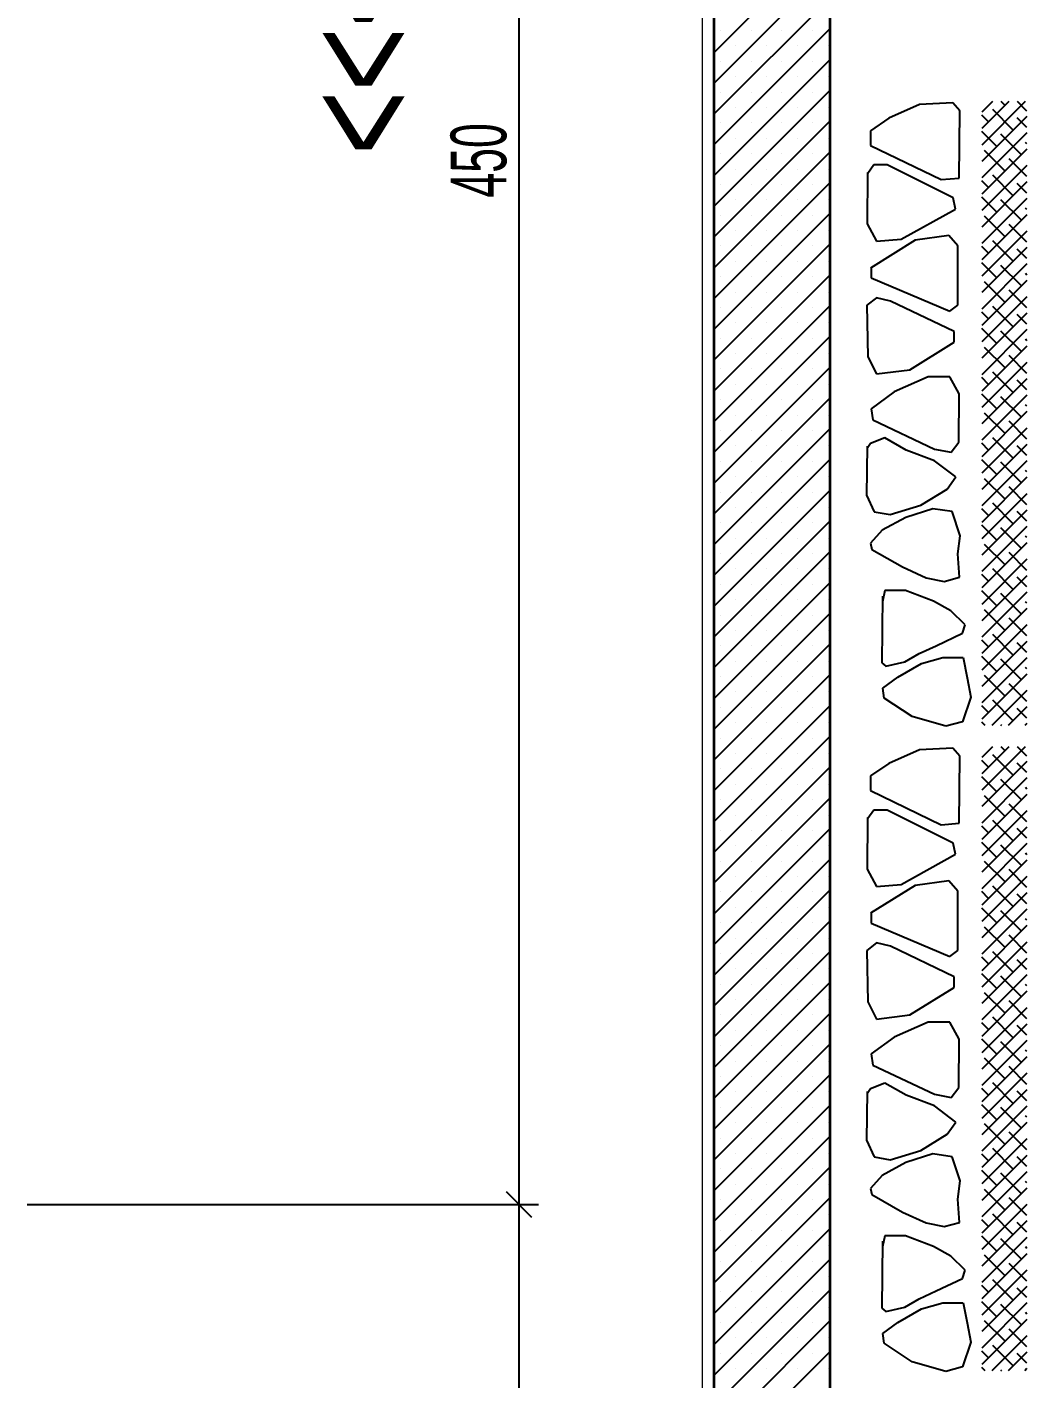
# Model space of a CAD drawing. Header units: inches. Extents: x -7543 to -822, y 102837 to 190349.
# Drawn here: x -828.1271 to -828.084, y 102836.7004 to 102836.7586 of the extents above; entities that cross this region are included whole.
import ezdxf

# ---------------------------------------------------------------- set-up
doc = ezdxf.new("R2010")
doc.units = ezdxf.units.IN
doc.header["$MEASUREMENT"] = 0
doc.layers.get('0').update_dxf_attribs({"lineweight": 25})
doc.layers.add('DUVAR', color=7, linetype='Continuous', lineweight=35, true_color=0xfc4642)
for name, color, linetype, lineweight in [('ICOL', 55, 'Continuous', 25), ('SIVA', 150, 'Continuous', 15), ('TARAMA', 8, 'Continuous', 25), ('YAZI', 7, 'Continuous', 25)]:
    doc.layers.add(name, color=color, linetype=linetype, lineweight=lineweight)
doc.styles.add('arıal', font='arial.ttf', dxfattribs={"width": 0.7})
doc.styles.add('OLCU', font='tromand.shx', dxfattribs={"width": 0.6, "height": 12})

# ---------------------------------------------------------------- blocks, each defined once
blk = doc.blocks.new('_Oblique')
at = {"color": 0, "linetype": 'ByBlock', "lineweight": -2}
blk.add_line((-0.5, -0.5), (0.5, 0.5), dxfattribs=at)

msp = doc.modelspace()

# ---------------------------------------------------------------- linework, layer by layer
at = {"layer": 'DUVAR'}
for p, q in [((-828.097518, 102836.797885), (-828.097518, 102836.677885)), ((-828.092518, 102836.797885), (-828.092518, 102836.671485))]:
    msp.add_line(p, q, dxfattribs=at)
at = {"layer": 'ICOL'}
for p, q in [((-828.105915, 102836.797885), (-828.105915, 102836.707885)), ((-828.105915, 102836.707885), (-828.105915, 102836.677885))]:
    msp.add_line(p, q, dxfattribs=at)
at = {"layer": 'ICOL', "color": 53}
msp.add_line((-828.127118, 102836.707885), (-828.105075, 102836.707885), dxfattribs=at)
msp.add_line((-828.127118, 102836.707885), (-828.105075, 102836.707885), dxfattribs=at)
at = {"layer": 'SIVA'}
msp.add_line((-828.098018, 102836.798385), (-828.098018, 102836.678485), dxfattribs=at)
at = {"layer": 'TARAMA'}
for p, q in [((-828.097518, 102836.757527), (-828.092518, 102836.762527)), ((-828.097518, 102836.756201), (-828.092518, 102836.761201)), ((-828.097518, 102836.754875), (-828.092518, 102836.759875)), ((-828.097518, 102836.753549), (-828.092518, 102836.758549)), ((-828.097229, 102836.758479), (-828.097229, 102836.758479)), ((-828.095903, 102836.758479), (-828.095903, 102836.758479)), ((-828.094577, 102836.758479), (-828.094577, 102836.758479)), ((-828.093251, 102836.758479), (-828.093251, 102836.758479)), ((-828.096566, 102836.757816), (-828.096566, 102836.757816)), ((-828.09524, 102836.757816), (-828.09524, 102836.757816)), ((-828.093914, 102836.757816), (-828.093914, 102836.757816)), ((-828.092588, 102836.757816), (-828.092588, 102836.757816)), ((-828.097518, 102836.752224), (-828.092518, 102836.757224)), ((-828.097229, 102836.757153), (-828.097229, 102836.757153)), ((-828.095903, 102836.757153), (-828.095903, 102836.757153)), ((-828.094577, 102836.757153), (-828.094577, 102836.757153)), ((-828.093251, 102836.757153), (-828.093251, 102836.757153)), ((-828.096566, 102836.75649), (-828.096566, 102836.75649)), ((-828.09524, 102836.75649), (-828.09524, 102836.75649)), ((-828.093914, 102836.75649), (-828.093914, 102836.75649)), ((-828.092588, 102836.75649), (-828.092588, 102836.75649)), ((-828.097518, 102836.750898), (-828.092518, 102836.755898)), ((-828.097229, 102836.755827), (-828.097229, 102836.755827)), ((-828.095903, 102836.755827), (-828.095903, 102836.755827)), ((-828.094577, 102836.755827), (-828.094577, 102836.755827)), ((-828.093251, 102836.755827), (-828.093251, 102836.755827)), ((-828.085503, 102836.755421), (-828.085961, 102836.754963)), ((-828.084796, 102836.755421), (-828.085961, 102836.754256)), ((-828.084089, 102836.755421), (-828.085961, 102836.753548)), ((-828.084964, 102836.755253), (-828.085132, 102836.755421)), ((-828.084019, 102836.755014), (-828.084425, 102836.755421)), ((-828.096566, 102836.755164), (-828.096566, 102836.755164)), ((-828.09524, 102836.755164), (-828.09524, 102836.755164)), ((-828.093914, 102836.755164), (-828.093914, 102836.755164)), ((-828.092588, 102836.755164), (-828.092588, 102836.755164)), ((-828.088652, 102836.755294), (-828.089974, 102836.754702)), ((-828.08722, 102836.755363), (-828.088652, 102836.755294)), ((-828.086918, 102836.755019), (-828.08722, 102836.755363)), ((-828.086945, 102836.752126), (-828.086918, 102836.755019)), ((-828.085671, 102836.754545), (-828.085961, 102836.754835)), ((-828.084611, 102836.754192), (-828.085494, 102836.755076)), ((-828.097518, 102836.749572), (-828.092518, 102836.754572)), ((-828.097229, 102836.754501), (-828.097229, 102836.754501)), ((-828.095903, 102836.754501), (-828.095903, 102836.754501)), ((-828.094577, 102836.754501), (-828.094577, 102836.754501)), ((-828.093251, 102836.754501), (-828.093251, 102836.754501)), ((-828.089974, 102836.754702), (-828.090759, 102836.754165)), ((-828.084019, 102836.754784), (-828.085961, 102836.752841)), ((-828.084019, 102836.754307), (-828.084434, 102836.754722)), ((-828.096566, 102836.753838), (-828.096566, 102836.753838)), ((-828.09524, 102836.753838), (-828.09524, 102836.753838)), ((-828.093914, 102836.753838), (-828.093914, 102836.753838)), ((-828.092588, 102836.753838), (-828.092588, 102836.753838)), ((-828.090759, 102836.754165), (-828.090759, 102836.753531)), ((-828.085318, 102836.753485), (-828.085961, 102836.754128)), ((-828.084019, 102836.754077), (-828.085961, 102836.752134)), ((-828.084257, 102836.753131), (-828.085141, 102836.754015)), ((-828.084019, 102836.7536), (-828.08408, 102836.753662)), ((-828.097518, 102836.748246), (-828.092518, 102836.753246)), ((-828.097229, 102836.753176), (-828.097229, 102836.753176)), ((-828.095903, 102836.753176), (-828.095903, 102836.753176)), ((-828.094577, 102836.753176), (-828.094577, 102836.753176)), ((-828.093251, 102836.753176), (-828.093251, 102836.753176)), ((-828.090759, 102836.753531), (-828.087716, 102836.752057)), ((-828.084019, 102836.75337), (-828.085961, 102836.751427)), ((-828.084964, 102836.752424), (-828.085848, 102836.753308)), ((-828.096566, 102836.752513), (-828.096566, 102836.752513)), ((-828.09524, 102836.752513), (-828.09524, 102836.752513)), ((-828.093914, 102836.752513), (-828.093914, 102836.752513)), ((-828.092588, 102836.752513), (-828.092588, 102836.752513)), ((-828.09062, 102836.752687), (-828.09088, 102836.752327)), ((-828.09004, 102836.752687), (-828.09062, 102836.752687)), ((-828.087201, 102836.751267), (-828.09004, 102836.752687)), ((-828.084019, 102836.752663), (-828.085961, 102836.75072)), ((-828.084019, 102836.752186), (-828.084787, 102836.752954)), ((-828.097518, 102836.74692), (-828.092518, 102836.75192)), ((-828.09089, 102836.752367), (-828.0909, 102836.750146)), ((-828.087716, 102836.752057), (-828.086945, 102836.752126)), ((-828.085671, 102836.751717), (-828.085961, 102836.752007)), ((-828.084019, 102836.751955), (-828.085961, 102836.750013)), ((-828.084611, 102836.751363), (-828.085494, 102836.752247)), ((-828.084019, 102836.751478), (-828.084434, 102836.751894)), ((-828.097229, 102836.75185), (-828.097229, 102836.75185)), ((-828.095903, 102836.75185), (-828.095903, 102836.75185)), ((-828.094577, 102836.75185), (-828.094577, 102836.75185)), ((-828.093251, 102836.75185), (-828.093251, 102836.75185)), ((-828.085318, 102836.750656), (-828.085961, 102836.7513)), ((-828.096566, 102836.751187), (-828.096566, 102836.751187)), ((-828.09524, 102836.751187), (-828.09524, 102836.751187)), ((-828.093914, 102836.751187), (-828.093914, 102836.751187)), ((-828.092588, 102836.751187), (-828.092588, 102836.751187)), ((-828.08944, 102836.749486), (-828.087101, 102836.750787)), ((-828.087101, 102836.750787), (-828.087201, 102836.751267)), ((-828.084019, 102836.751248), (-828.085961, 102836.749306)), ((-828.084257, 102836.750303), (-828.085141, 102836.751187)), ((-828.084019, 102836.750771), (-828.08408, 102836.750833)), ((-828.097518, 102836.745595), (-828.092518, 102836.750595)), ((-828.097229, 102836.750524), (-828.097229, 102836.750524)), ((-828.095903, 102836.750524), (-828.095903, 102836.750524)), ((-828.094577, 102836.750524), (-828.094577, 102836.750524)), ((-828.093251, 102836.750524), (-828.093251, 102836.750524)), ((-828.0909, 102836.750146), (-828.0905, 102836.749406)), ((-828.084019, 102836.750541), (-828.085961, 102836.748599)), ((-828.084964, 102836.749596), (-828.085848, 102836.75048)), ((-828.084019, 102836.749357), (-828.084787, 102836.750126)), ((-828.096566, 102836.749861), (-828.096566, 102836.749861)), ((-828.09524, 102836.749861), (-828.09524, 102836.749861)), ((-828.093914, 102836.749861), (-828.093914, 102836.749861)), ((-828.092588, 102836.749861), (-828.092588, 102836.749861)), ((-828.087381, 102836.749646), (-828.08884, 102836.749446)), ((-828.087001, 102836.749206), (-828.087381, 102836.749646)), ((-828.084019, 102836.749834), (-828.085961, 102836.747892)), ((-828.097518, 102836.744269), (-828.092518, 102836.749269)), ((-828.097229, 102836.749198), (-828.097229, 102836.749198)), ((-828.095903, 102836.749198), (-828.095903, 102836.749198)), ((-828.094577, 102836.749198), (-828.094577, 102836.749198)), ((-828.093251, 102836.749198), (-828.093251, 102836.749198)), ((-828.08884, 102836.749446), (-828.09076, 102836.748246)), ((-828.0905, 102836.749406), (-828.08944, 102836.749486)), ((-828.087001, 102836.746645), (-828.087001, 102836.749206)), ((-828.085671, 102836.748889), (-828.085961, 102836.749178)), ((-828.084019, 102836.749127), (-828.085961, 102836.747185)), ((-828.084611, 102836.748535), (-828.085494, 102836.749419)), ((-828.084019, 102836.74865), (-828.084434, 102836.749065)), ((-828.096566, 102836.748535), (-828.096566, 102836.748535)), ((-828.09524, 102836.748535), (-828.09524, 102836.748535)), ((-828.093914, 102836.748535), (-828.093914, 102836.748535)), ((-828.092588, 102836.748535), (-828.092588, 102836.748535)), ((-828.085318, 102836.747828), (-828.085961, 102836.748471)), ((-828.084019, 102836.74842), (-828.085961, 102836.746477)), ((-828.097518, 102836.742943), (-828.092518, 102836.747943)), ((-828.097229, 102836.747872), (-828.097229, 102836.747872)), ((-828.095903, 102836.747872), (-828.095903, 102836.747872)), ((-828.094577, 102836.747872), (-828.094577, 102836.747872)), ((-828.093251, 102836.747872), (-828.093251, 102836.747872)), ((-828.09074, 102836.748246), (-828.09074, 102836.747825)), ((-828.09074, 102836.747825), (-828.087341, 102836.746385)), ((-828.084257, 102836.747474), (-828.085141, 102836.748358)), ((-828.084019, 102836.747943), (-828.08408, 102836.748005)), ((-828.096566, 102836.747209), (-828.096566, 102836.747209)), ((-828.09524, 102836.747209), (-828.09524, 102836.747209)), ((-828.093914, 102836.747209), (-828.093914, 102836.747209)), ((-828.092588, 102836.747209), (-828.092588, 102836.747209)), ((-828.084019, 102836.747713), (-828.085961, 102836.74577)), ((-828.084964, 102836.746767), (-828.085848, 102836.747651)), ((-828.084019, 102836.746529), (-828.084787, 102836.747298)), ((-828.0905, 102836.746965), (-828.09092, 102836.746645)), ((-828.09092, 102836.746645), (-828.09088, 102836.744424)), ((-828.0899, 102836.746825), (-828.0905, 102836.746965)), ((-828.087161, 102836.745505), (-828.0899, 102836.746825)), ((-828.087341, 102836.746385), (-828.087001, 102836.746645)), ((-828.084019, 102836.747006), (-828.085961, 102836.745063)), ((-828.097518, 102836.741617), (-828.092518, 102836.746617)), ((-828.097229, 102836.746546), (-828.097229, 102836.746546)), ((-828.095903, 102836.746546), (-828.095903, 102836.746546)), ((-828.094577, 102836.746546), (-828.094577, 102836.746546)), ((-828.093251, 102836.746546), (-828.093251, 102836.746546)), ((-828.085671, 102836.74606), (-828.085961, 102836.74635)), ((-828.084019, 102836.746299), (-828.085961, 102836.744356)), ((-828.084611, 102836.745707), (-828.085494, 102836.74659)), ((-828.084019, 102836.745822), (-828.084434, 102836.746237)), ((-828.096566, 102836.745884), (-828.096566, 102836.745884)), ((-828.09524, 102836.745884), (-828.09524, 102836.745884)), ((-828.093914, 102836.745884), (-828.093914, 102836.745884)), ((-828.092588, 102836.745884), (-828.092588, 102836.745884)), ((-828.087161, 102836.745044), (-828.087161, 102836.745505)), ((-828.085318, 102836.744999), (-828.085961, 102836.745643)), ((-828.084019, 102836.745591), (-828.085961, 102836.743649)), ((-828.084257, 102836.744646), (-828.085141, 102836.74553)), ((-828.097518, 102836.740291), (-828.092518, 102836.745291)), ((-828.097229, 102836.745221), (-828.097229, 102836.745221)), ((-828.095903, 102836.745221), (-828.095903, 102836.745221)), ((-828.094577, 102836.745221), (-828.094577, 102836.745221)), ((-828.093251, 102836.745221), (-828.093251, 102836.745221)), ((-828.08906, 102836.743864), (-828.087161, 102836.745044)), ((-828.084019, 102836.744884), (-828.085961, 102836.742942)), ((-828.084019, 102836.745115), (-828.08408, 102836.745176)), ((-828.096566, 102836.744558), (-828.096566, 102836.744558)), ((-828.09524, 102836.744558), (-828.09524, 102836.744558)), ((-828.093914, 102836.744558), (-828.093914, 102836.744558)), ((-828.092588, 102836.744558), (-828.092588, 102836.744558)), ((-828.09088, 102836.744424), (-828.0905, 102836.743684)), ((-828.084964, 102836.743939), (-828.085848, 102836.744823)), ((-828.084019, 102836.7437), (-828.084787, 102836.744469)), ((-828.097518, 102836.738965), (-828.092518, 102836.743965)), ((-828.097229, 102836.743895), (-828.097229, 102836.743895)), ((-828.095903, 102836.743895), (-828.095903, 102836.743895)), ((-828.094577, 102836.743895), (-828.094577, 102836.743895)), ((-828.093251, 102836.743895), (-828.093251, 102836.743895)), ((-828.0905, 102836.743684), (-828.08906, 102836.743864)), ((-828.084019, 102836.744177), (-828.085961, 102836.742235)), ((-828.084611, 102836.742878), (-828.085494, 102836.743762)), ((-828.096566, 102836.743232), (-828.096566, 102836.743232)), ((-828.09524, 102836.743232), (-828.09524, 102836.743232)), ((-828.093914, 102836.743232), (-828.093914, 102836.743232)), ((-828.092588, 102836.743232), (-828.092588, 102836.743232)), ((-828.08828, 102836.743554), (-828.08974, 102836.742904)), ((-828.087341, 102836.743554), (-828.08828, 102836.743554)), ((-828.086941, 102836.742824), (-828.087341, 102836.743554)), ((-828.085671, 102836.743232), (-828.085961, 102836.743521)), ((-828.084019, 102836.74347), (-828.085961, 102836.741528)), ((-828.084019, 102836.742993), (-828.084434, 102836.743408)), ((-828.097518, 102836.73764), (-828.092518, 102836.74264)), ((-828.097229, 102836.742569), (-828.097229, 102836.742569)), ((-828.095903, 102836.742569), (-828.095903, 102836.742569)), ((-828.094577, 102836.742569), (-828.094577, 102836.742569)), ((-828.093251, 102836.742569), (-828.093251, 102836.742569)), ((-828.08974, 102836.742904), (-828.09074, 102836.742183)), ((-828.086961, 102836.740743), (-828.086941, 102836.742824)), ((-828.085318, 102836.742171), (-828.085961, 102836.742814)), ((-828.084019, 102836.742763), (-828.085961, 102836.740821)), ((-828.084257, 102836.741817), (-828.085141, 102836.742701)), ((-828.09074, 102836.742183), (-828.09066, 102836.741703)), ((-828.084019, 102836.742056), (-828.085961, 102836.740113)), ((-828.084964, 102836.74111), (-828.085848, 102836.741994)), ((-828.084019, 102836.742286), (-828.08408, 102836.742348)), ((-828.096566, 102836.741906), (-828.096566, 102836.741906)), ((-828.09524, 102836.741906), (-828.09524, 102836.741906)), ((-828.093914, 102836.741906), (-828.093914, 102836.741906)), ((-828.092588, 102836.741906), (-828.092588, 102836.741906)), ((-828.09066, 102836.741703), (-828.088001, 102836.740443)), ((-828.084019, 102836.740872), (-828.084787, 102836.741641)), ((-828.097518, 102836.736314), (-828.092518, 102836.741314)), ((-828.097229, 102836.741243), (-828.097229, 102836.741243)), ((-828.095903, 102836.741243), (-828.095903, 102836.741243)), ((-828.094577, 102836.741243), (-828.094577, 102836.741243)), ((-828.093251, 102836.741243), (-828.093251, 102836.741243)), ((-828.090142, 102836.740923), (-828.09076, 102836.740683)), ((-828.08922, 102836.740403), (-828.090142, 102836.740923)), ((-828.084019, 102836.741349), (-828.085961, 102836.739406)), ((-828.084611, 102836.74005), (-828.085494, 102836.740934)), ((-828.096566, 102836.74058), (-828.096566, 102836.74058)), ((-828.09524, 102836.74058), (-828.09524, 102836.74058)), ((-828.093914, 102836.74058), (-828.093914, 102836.74058)), ((-828.092588, 102836.74058), (-828.092588, 102836.74058)), ((-828.0909, 102836.740563), (-828.09093, 102836.738462)), ((-828.09076, 102836.740683), (-828.090902, 102836.740463)), ((-828.088001, 102836.739942), (-828.08922, 102836.740403)), ((-828.088001, 102836.740443), (-828.087291, 102836.740303)), ((-828.087291, 102836.740303), (-828.086961, 102836.740743)), ((-828.085671, 102836.740403), (-828.085961, 102836.740693)), ((-828.084019, 102836.740642), (-828.085961, 102836.738699)), ((-828.084019, 102836.740165), (-828.084434, 102836.74058)), ((-828.097518, 102836.734988), (-828.092518, 102836.739988)), ((-828.097229, 102836.739917), (-828.097229, 102836.739917)), ((-828.095903, 102836.739917), (-828.095903, 102836.739917)), ((-828.094577, 102836.739917), (-828.094577, 102836.739917)), ((-828.093251, 102836.739917), (-828.093251, 102836.739917)), ((-828.087081, 102836.739242), (-828.088001, 102836.739942)), ((-828.085318, 102836.739343), (-828.085961, 102836.739986)), ((-828.084019, 102836.739935), (-828.085961, 102836.737992)), ((-828.084257, 102836.738989), (-828.085141, 102836.739873)), ((-828.096566, 102836.739254), (-828.096566, 102836.739254)), ((-828.09524, 102836.739254), (-828.09524, 102836.739254)), ((-828.093914, 102836.739254), (-828.093914, 102836.739254)), ((-828.092588, 102836.739254), (-828.092588, 102836.739254)), ((-828.087461, 102836.738722), (-828.087081, 102836.739242)), ((-828.084019, 102836.739228), (-828.085961, 102836.737285)), ((-828.084964, 102836.738282), (-828.085848, 102836.739166)), ((-828.084019, 102836.739458), (-828.08408, 102836.739519)), ((-828.097518, 102836.733662), (-828.092518, 102836.738662)), ((-828.097229, 102836.738591), (-828.097229, 102836.738591)), ((-828.095903, 102836.738591), (-828.095903, 102836.738591)), ((-828.094577, 102836.738591), (-828.094577, 102836.738591)), ((-828.093251, 102836.738591), (-828.093251, 102836.738591)), ((-828.0886, 102836.738022), (-828.087461, 102836.738722)), ((-828.084019, 102836.73852), (-828.085961, 102836.736578)), ((-828.084019, 102836.738043), (-828.084787, 102836.738812)), ((-828.096566, 102836.737929), (-828.096566, 102836.737929)), ((-828.09524, 102836.737929), (-828.09524, 102836.737929)), ((-828.093914, 102836.737929), (-828.093914, 102836.737929)), ((-828.092588, 102836.737929), (-828.092588, 102836.737929)), ((-828.09093, 102836.738462), (-828.0906, 102836.737742)), ((-828.08992, 102836.737621), (-828.0886, 102836.738022)), ((-828.084611, 102836.737221), (-828.085494, 102836.738105)), ((-828.097518, 102836.732336), (-828.092518, 102836.737336)), ((-828.0906, 102836.737742), (-828.08992, 102836.737621)), ((-828.08924, 102836.737501), (-828.09026, 102836.736941)), ((-828.088081, 102836.737872), (-828.08924, 102836.737501)), ((-828.087241, 102836.737752), (-828.088081, 102836.737872)), ((-828.086901, 102836.736708), (-828.087241, 102836.737752)), ((-828.085671, 102836.737575), (-828.085961, 102836.737865)), ((-828.084019, 102836.737813), (-828.085961, 102836.735871)), ((-828.084019, 102836.737336), (-828.084434, 102836.737752)), ((-828.097229, 102836.737266), (-828.097229, 102836.737266)), ((-828.095903, 102836.737266), (-828.095903, 102836.737266)), ((-828.094577, 102836.737266), (-828.094577, 102836.737266)), ((-828.093251, 102836.737266), (-828.093251, 102836.737266)), ((-828.09026, 102836.736941), (-828.09076, 102836.736381)), ((-828.085318, 102836.736514), (-828.085961, 102836.737158)), ((-828.084019, 102836.737106), (-828.085961, 102836.735164)), ((-828.084257, 102836.736161), (-828.085141, 102836.737045)), ((-828.096566, 102836.736603), (-828.096566, 102836.736603)), ((-828.09524, 102836.736603), (-828.09524, 102836.736603)), ((-828.093914, 102836.736603), (-828.093914, 102836.736603)), ((-828.092588, 102836.736603), (-828.092588, 102836.736603)), ((-828.09076, 102836.736381), (-828.0907, 102836.736121)), ((-828.087001, 102836.735921), (-828.086901, 102836.736708)), ((-828.084019, 102836.736399), (-828.085961, 102836.734457)), ((-828.084964, 102836.735454), (-828.085848, 102836.736337)), ((-828.084019, 102836.736629), (-828.08408, 102836.736691)), ((-828.097518, 102836.73101), (-828.092518, 102836.73601)), ((-828.097229, 102836.73594), (-828.097229, 102836.73594)), ((-828.095903, 102836.73594), (-828.095903, 102836.73594)), ((-828.094577, 102836.73594), (-828.094577, 102836.73594)), ((-828.093251, 102836.73594), (-828.093251, 102836.73594)), ((-828.0907, 102836.736121), (-828.08938, 102836.735361)), ((-828.086921, 102836.73492), (-828.087001, 102836.735921)), ((-828.084019, 102836.735692), (-828.085961, 102836.733749)), ((-828.084019, 102836.735215), (-828.084787, 102836.735984)), ((-828.096566, 102836.735277), (-828.096566, 102836.735277)), ((-828.09524, 102836.735277), (-828.09524, 102836.735277)), ((-828.093914, 102836.735277), (-828.093914, 102836.735277)), ((-828.092588, 102836.735277), (-828.092588, 102836.735277)), ((-828.08938, 102836.735361), (-828.08836, 102836.7349)), ((-828.085671, 102836.734746), (-828.085961, 102836.735036)), ((-828.084019, 102836.734985), (-828.085961, 102836.733042)), ((-828.084611, 102836.734393), (-828.085494, 102836.735277)), ((-828.097518, 102836.729685), (-828.092518, 102836.734685)), ((-828.097229, 102836.734614), (-828.097229, 102836.734614)), ((-828.095903, 102836.734614), (-828.095903, 102836.734614)), ((-828.094577, 102836.734614), (-828.094577, 102836.734614)), ((-828.093251, 102836.734614), (-828.093251, 102836.734614)), ((-828.08836, 102836.7349), (-828.087581, 102836.73474)), ((-828.087581, 102836.73474), (-828.086921, 102836.73492)), ((-828.084019, 102836.734508), (-828.084434, 102836.734923)), ((-828.096566, 102836.733951), (-828.096566, 102836.733951)), ((-828.09524, 102836.733951), (-828.09524, 102836.733951)), ((-828.093914, 102836.733951), (-828.093914, 102836.733951)), ((-828.092588, 102836.733951), (-828.092588, 102836.733951)), ((-828.09024, 102836.734107), (-828.09028, 102836.731226)), ((-828.09014, 102836.734347), (-828.090244, 102836.733863)), ((-828.08926, 102836.734347), (-828.09014, 102836.734347)), ((-828.08804, 102836.733887), (-828.08926, 102836.734347)), ((-828.087301, 102836.733466), (-828.08804, 102836.733887)), ((-828.085318, 102836.733686), (-828.085961, 102836.734329)), ((-828.084019, 102836.734278), (-828.085961, 102836.732335)), ((-828.084257, 102836.733332), (-828.085141, 102836.734216)), ((-828.084019, 102836.733801), (-828.08408, 102836.733863)), ((-828.097518, 102836.728359), (-828.092518, 102836.733359)), ((-828.097229, 102836.733288), (-828.097229, 102836.733288)), ((-828.095903, 102836.733288), (-828.095903, 102836.733288)), ((-828.094577, 102836.733288), (-828.094577, 102836.733288)), ((-828.093251, 102836.733288), (-828.093251, 102836.733288)), ((-828.086681, 102836.732866), (-828.087301, 102836.733466)), ((-828.084019, 102836.733571), (-828.085961, 102836.731628)), ((-828.084964, 102836.732625), (-828.085848, 102836.733509)), ((-828.086801, 102836.732506), (-828.086681, 102836.732866)), ((-828.084019, 102836.732864), (-828.085961, 102836.730921)), ((-828.084019, 102836.732387), (-828.084787, 102836.733155)), ((-828.096566, 102836.732625), (-828.096566, 102836.732625)), ((-828.09524, 102836.732625), (-828.09524, 102836.732625)), ((-828.093914, 102836.732625), (-828.093914, 102836.732625)), ((-828.092588, 102836.732625), (-828.092588, 102836.732625)), ((-828.08793, 102836.731966), (-828.086801, 102836.732506)), ((-828.085671, 102836.731918), (-828.085961, 102836.732208)), ((-828.084019, 102836.732156), (-828.085961, 102836.730214)), ((-828.084611, 102836.731564), (-828.085494, 102836.732448)), ((-828.084019, 102836.731679), (-828.084434, 102836.732095)), ((-828.097518, 102836.727033), (-828.092518, 102836.732033)), ((-828.097229, 102836.731962), (-828.097229, 102836.731962)), ((-828.095903, 102836.731962), (-828.095903, 102836.731962)), ((-828.094577, 102836.731962), (-828.094577, 102836.731962)), ((-828.093251, 102836.731962), (-828.093251, 102836.731962)), ((-828.08928, 102836.731266), (-828.08866, 102836.731626)), ((-828.08866, 102836.731626), (-828.08793, 102836.731966)), ((-828.085318, 102836.730857), (-828.085961, 102836.731501)), ((-828.096566, 102836.731299), (-828.096566, 102836.731299)), ((-828.09524, 102836.731299), (-828.09524, 102836.731299)), ((-828.093914, 102836.731299), (-828.093914, 102836.731299)), ((-828.092588, 102836.731299), (-828.092588, 102836.731299)), ((-828.09028, 102836.731226), (-828.0901, 102836.731086)), ((-828.0901, 102836.731086), (-828.08928, 102836.731266)), ((-828.08958, 102836.730615), (-828.08856, 102836.731195)), ((-828.08856, 102836.731195), (-828.087641, 102836.731455)), ((-828.087641, 102836.731455), (-828.086775, 102836.731455)), ((-828.086775, 102836.731455), (-828.086601, 102836.730587)), ((-828.084019, 102836.731449), (-828.085961, 102836.729507)), ((-828.084257, 102836.730504), (-828.085141, 102836.731388)), ((-828.084019, 102836.730972), (-828.08408, 102836.731034)), ((-828.097518, 102836.725707), (-828.092518, 102836.730707)), ((-828.097229, 102836.730637), (-828.097229, 102836.730637)), ((-828.095903, 102836.730637), (-828.095903, 102836.730637)), ((-828.094577, 102836.730637), (-828.094577, 102836.730637)), ((-828.093251, 102836.730637), (-828.093251, 102836.730637)), ((-828.090237, 102836.73014), (-828.08958, 102836.730615)), ((-828.086601, 102836.730587), (-828.086434, 102836.729754)), ((-828.084019, 102836.730742), (-828.085961, 102836.7288)), ((-828.084964, 102836.729797), (-828.085848, 102836.730681)), ((-828.084019, 102836.729558), (-828.084787, 102836.730327)), ((-828.096566, 102836.729974), (-828.096566, 102836.729974)), ((-828.09524, 102836.729974), (-828.09524, 102836.729974)), ((-828.093914, 102836.729974), (-828.093914, 102836.729974)), ((-828.092588, 102836.729974), (-828.092588, 102836.729974)), ((-828.09018, 102836.729714), (-828.090237, 102836.73014)), ((-828.086434, 102836.729754), (-828.086801, 102836.728694)), ((-828.084019, 102836.730035), (-828.085529, 102836.728525)), ((-828.097518, 102836.724381), (-828.092518, 102836.729381)), ((-828.097229, 102836.729311), (-828.097229, 102836.729311)), ((-828.095903, 102836.729311), (-828.095903, 102836.729311)), ((-828.094577, 102836.729311), (-828.094577, 102836.729311)), ((-828.093251, 102836.729311), (-828.093251, 102836.729311)), ((-828.08896, 102836.728914), (-828.09018, 102836.729714)), ((-828.085671, 102836.72909), (-828.085961, 102836.729379)), ((-828.084611, 102836.728736), (-828.085494, 102836.72962)), ((-828.084019, 102836.729328), (-828.084822, 102836.728525)), ((-828.084019, 102836.728851), (-828.084434, 102836.729266)), ((-828.096566, 102836.728648), (-828.096566, 102836.728648)), ((-828.09524, 102836.728648), (-828.09524, 102836.728648)), ((-828.093914, 102836.728648), (-828.093914, 102836.728648)), ((-828.092588, 102836.728648), (-828.092588, 102836.728648)), ((-828.087521, 102836.728494), (-828.08896, 102836.728914)), ((-828.086801, 102836.728694), (-828.087521, 102836.728494)), ((-828.085813, 102836.728525), (-828.085961, 102836.728672)), ((-828.084019, 102836.728621), (-828.084115, 102836.728525)), ((-828.097518, 102836.723055), (-828.092518, 102836.728055)), ((-828.097229, 102836.727985), (-828.097229, 102836.727985)), ((-828.095903, 102836.727985), (-828.095903, 102836.727985)), ((-828.094577, 102836.727985), (-828.094577, 102836.727985)), ((-828.093251, 102836.727985), (-828.093251, 102836.727985)), ((-828.085106, 102836.728525), (-828.085141, 102836.728559)), ((-828.088652, 102836.727484), (-828.089974, 102836.726892)), ((-828.08722, 102836.727553), (-828.088652, 102836.727484)), ((-828.086918, 102836.727209), (-828.08722, 102836.727553)), ((-828.085503, 102836.727611), (-828.085961, 102836.727153)), ((-828.084796, 102836.727611), (-828.085961, 102836.726446)), ((-828.084089, 102836.727611), (-828.085961, 102836.725739)), ((-828.084964, 102836.727443), (-828.085132, 102836.727611)), ((-828.084019, 102836.727204), (-828.084425, 102836.727611)), ((-828.096566, 102836.727322), (-828.096566, 102836.727322)), ((-828.09524, 102836.727322), (-828.09524, 102836.727322)), ((-828.093914, 102836.727322), (-828.093914, 102836.727322)), ((-828.092588, 102836.727322), (-828.092588, 102836.727322)), ((-828.089974, 102836.726892), (-828.090759, 102836.726355)), ((-828.086945, 102836.724316), (-828.086918, 102836.727209)), ((-828.085671, 102836.726735), (-828.085961, 102836.727025)), ((-828.084019, 102836.726974), (-828.085961, 102836.725031)), ((-828.084611, 102836.726382), (-828.085494, 102836.727266)), ((-828.084019, 102836.726497), (-828.084434, 102836.726912)), ((-828.097518, 102836.72173), (-828.092518, 102836.72673)), ((-828.097229, 102836.726659), (-828.097229, 102836.726659)), ((-828.095903, 102836.726659), (-828.095903, 102836.726659)), ((-828.094577, 102836.726659), (-828.094577, 102836.726659)), ((-828.093251, 102836.726659), (-828.093251, 102836.726659)), ((-828.090759, 102836.726355), (-828.090759, 102836.725721)), ((-828.085318, 102836.725675), (-828.085961, 102836.726318)), ((-828.084019, 102836.726267), (-828.085961, 102836.724324)), ((-828.096566, 102836.725996), (-828.096566, 102836.725996)), ((-828.09524, 102836.725996), (-828.09524, 102836.725996)), ((-828.093914, 102836.725996), (-828.093914, 102836.725996)), ((-828.092588, 102836.725996), (-828.092588, 102836.725996)), ((-828.090759, 102836.725721), (-828.087716, 102836.724247)), ((-828.084257, 102836.725321), (-828.085141, 102836.726205)), ((-828.084019, 102836.72579), (-828.08408, 102836.725852)), ((-828.097518, 102836.720404), (-828.092518, 102836.725404)), ((-828.097229, 102836.725333), (-828.097229, 102836.725333)), ((-828.095903, 102836.725333), (-828.095903, 102836.725333)), ((-828.094577, 102836.725333), (-828.094577, 102836.725333)), ((-828.093251, 102836.725333), (-828.093251, 102836.725333)), ((-828.084019, 102836.72556), (-828.085961, 102836.723617)), ((-828.084964, 102836.724614), (-828.085848, 102836.725498)), ((-828.084019, 102836.724376), (-828.084787, 102836.725144)), ((-828.096566, 102836.72467), (-828.096566, 102836.72467)), ((-828.09524, 102836.72467), (-828.09524, 102836.72467)), ((-828.093914, 102836.72467), (-828.093914, 102836.72467)), ((-828.092588, 102836.72467), (-828.092588, 102836.72467)), ((-828.09089, 102836.724557), (-828.0909, 102836.722336)), ((-828.09062, 102836.724877), (-828.09088, 102836.724517)), ((-828.09004, 102836.724877), (-828.09062, 102836.724877)), ((-828.087201, 102836.723457), (-828.09004, 102836.724877)), ((-828.084019, 102836.724853), (-828.085961, 102836.72291)), ((-828.097518, 102836.719078), (-828.092518, 102836.724078)), ((-828.097229, 102836.724007), (-828.097229, 102836.724007)), ((-828.095903, 102836.724007), (-828.095903, 102836.724007)), ((-828.094577, 102836.724007), (-828.094577, 102836.724007)), ((-828.093251, 102836.724007), (-828.093251, 102836.724007)), ((-828.087716, 102836.724247), (-828.086945, 102836.724316)), ((-828.085671, 102836.723907), (-828.085961, 102836.724197)), ((-828.084019, 102836.724146), (-828.085961, 102836.722203)), ((-828.084611, 102836.723553), (-828.085494, 102836.724437)), ((-828.084019, 102836.723669), (-828.084434, 102836.724084)), ((-828.096566, 102836.723344), (-828.096566, 102836.723344)), ((-828.09524, 102836.723344), (-828.09524, 102836.723344)), ((-828.093914, 102836.723344), (-828.093914, 102836.723344)), ((-828.092588, 102836.723344), (-828.092588, 102836.723344)), ((-828.087101, 102836.722977), (-828.087201, 102836.723457)), ((-828.085318, 102836.722846), (-828.085961, 102836.72349)), ((-828.084019, 102836.723438), (-828.085961, 102836.721496)), ((-828.084257, 102836.722493), (-828.085141, 102836.723377)), ((-828.097518, 102836.717752), (-828.092518, 102836.722752)), ((-828.08944, 102836.721676), (-828.087101, 102836.722977)), ((-828.084019, 102836.722961), (-828.08408, 102836.723023)), ((-828.097229, 102836.722682), (-828.097229, 102836.722682)), ((-828.095903, 102836.722682), (-828.095903, 102836.722682)), ((-828.094577, 102836.722682), (-828.094577, 102836.722682)), ((-828.093251, 102836.722682), (-828.093251, 102836.722682)), ((-828.0909, 102836.722336), (-828.0905, 102836.721596)), ((-828.084019, 102836.722731), (-828.085961, 102836.720789)), ((-828.084964, 102836.721786), (-828.085848, 102836.72267)), ((-828.084019, 102836.721547), (-828.084787, 102836.722316)), ((-828.096566, 102836.722019), (-828.096566, 102836.722019)), ((-828.09524, 102836.722019), (-828.09524, 102836.722019)), ((-828.093914, 102836.722019), (-828.093914, 102836.722019)), ((-828.092588, 102836.722019), (-828.092588, 102836.722019)), ((-828.08884, 102836.721636), (-828.09076, 102836.720436)), ((-828.0905, 102836.721596), (-828.08944, 102836.721676)), ((-828.087381, 102836.721836), (-828.08884, 102836.721636)), ((-828.087001, 102836.721396), (-828.087381, 102836.721836)), ((-828.084019, 102836.722024), (-828.085961, 102836.720082)), ((-828.084611, 102836.720725), (-828.085494, 102836.721609)), ((-828.097518, 102836.716426), (-828.092518, 102836.721426)), ((-828.097229, 102836.721356), (-828.097229, 102836.721356)), ((-828.095903, 102836.721356), (-828.095903, 102836.721356)), ((-828.094577, 102836.721356), (-828.094577, 102836.721356)), ((-828.093251, 102836.721356), (-828.093251, 102836.721356)), ((-828.087001, 102836.718835), (-828.087001, 102836.721396)), ((-828.085671, 102836.721079), (-828.085961, 102836.721368)), ((-828.084019, 102836.721317), (-828.085961, 102836.719375)), ((-828.084019, 102836.72084), (-828.084434, 102836.721255)), ((-828.096566, 102836.720693), (-828.096566, 102836.720693)), ((-828.09524, 102836.720693), (-828.09524, 102836.720693)), ((-828.093914, 102836.720693), (-828.093914, 102836.720693)), ((-828.092588, 102836.720693), (-828.092588, 102836.720693)), ((-828.09074, 102836.720436), (-828.09074, 102836.720016)), ((-828.085318, 102836.720018), (-828.085961, 102836.720661)), ((-828.084019, 102836.72061), (-828.085961, 102836.718667)), ((-828.084257, 102836.719664), (-828.085141, 102836.720548)), ((-828.097518, 102836.715101), (-828.092518, 102836.720101)), ((-828.097229, 102836.72003), (-828.097229, 102836.72003)), ((-828.095903, 102836.72003), (-828.095903, 102836.72003)), ((-828.094577, 102836.72003), (-828.094577, 102836.72003)), ((-828.093251, 102836.72003), (-828.093251, 102836.72003)), ((-828.09074, 102836.720016), (-828.087341, 102836.718575)), ((-828.084019, 102836.719903), (-828.085961, 102836.71796)), ((-828.084964, 102836.718957), (-828.085848, 102836.719841)), ((-828.084019, 102836.720133), (-828.08408, 102836.720195)), ((-828.096566, 102836.719367), (-828.096566, 102836.719367)), ((-828.09524, 102836.719367), (-828.09524, 102836.719367)), ((-828.093914, 102836.719367), (-828.093914, 102836.719367)), ((-828.092588, 102836.719367), (-828.092588, 102836.719367)), ((-828.084019, 102836.718719), (-828.084787, 102836.719488)), ((-828.097518, 102836.713775), (-828.092518, 102836.718775)), ((-828.097229, 102836.718704), (-828.097229, 102836.718704)), ((-828.095903, 102836.718704), (-828.095903, 102836.718704)), ((-828.094577, 102836.718704), (-828.094577, 102836.718704)), ((-828.093251, 102836.718704), (-828.093251, 102836.718704)), ((-828.0905, 102836.719155), (-828.09092, 102836.718835)), ((-828.09092, 102836.718835), (-828.09088, 102836.716614)), ((-828.0899, 102836.719015), (-828.0905, 102836.719155)), ((-828.087161, 102836.717695), (-828.0899, 102836.719015)), ((-828.087341, 102836.718575), (-828.087001, 102836.718835)), ((-828.084019, 102836.719196), (-828.085961, 102836.717253)), ((-828.084611, 102836.717897), (-828.085494, 102836.718781)), ((-828.085671, 102836.71825), (-828.085961, 102836.71854)), ((-828.084019, 102836.718489), (-828.085961, 102836.716546)), ((-828.084019, 102836.718012), (-828.084434, 102836.718427)), ((-828.096566, 102836.718041), (-828.096566, 102836.718041)), ((-828.09524, 102836.718041), (-828.09524, 102836.718041)), ((-828.093914, 102836.718041), (-828.093914, 102836.718041)), ((-828.092588, 102836.718041), (-828.092588, 102836.718041)), ((-828.087161, 102836.717234), (-828.087161, 102836.717695)), ((-828.085318, 102836.71719), (-828.085961, 102836.717833)), ((-828.084019, 102836.717782), (-828.085961, 102836.715839)), ((-828.084257, 102836.716836), (-828.085141, 102836.71772)), ((-828.097518, 102836.712449), (-828.092518, 102836.717449)), ((-828.097229, 102836.717378), (-828.097229, 102836.717378)), ((-828.095903, 102836.717378), (-828.095903, 102836.717378)), ((-828.094577, 102836.717378), (-828.094577, 102836.717378)), ((-828.093251, 102836.717378), (-828.093251, 102836.717378)), ((-828.08906, 102836.716054), (-828.087161, 102836.717234)), ((-828.084019, 102836.717074), (-828.085961, 102836.715132)), ((-828.084964, 102836.716129), (-828.085848, 102836.717013)), ((-828.084019, 102836.717305), (-828.08408, 102836.717366)), ((-828.096566, 102836.716715), (-828.096566, 102836.716715)), ((-828.09524, 102836.716715), (-828.09524, 102836.716715)), ((-828.093914, 102836.716715), (-828.093914, 102836.716715)), ((-828.092588, 102836.716715), (-828.092588, 102836.716715)), ((-828.09088, 102836.716614), (-828.0905, 102836.715874)), ((-828.084019, 102836.716367), (-828.085961, 102836.714425)), ((-828.084019, 102836.71589), (-828.084787, 102836.716659)), ((-828.097518, 102836.711123), (-828.092518, 102836.716123)), ((-828.097229, 102836.716052), (-828.097229, 102836.716052)), ((-828.095903, 102836.716052), (-828.095903, 102836.716052)), ((-828.094577, 102836.716052), (-828.094577, 102836.716052)), ((-828.093251, 102836.716052), (-828.093251, 102836.716052)), ((-828.0905, 102836.715874), (-828.08906, 102836.716054)), ((-828.084611, 102836.715068), (-828.085494, 102836.715952)), ((-828.096566, 102836.71539), (-828.096566, 102836.71539)), ((-828.09524, 102836.71539), (-828.09524, 102836.71539)), ((-828.093914, 102836.71539), (-828.093914, 102836.71539)), ((-828.092588, 102836.71539), (-828.092588, 102836.71539)), ((-828.08828, 102836.715744), (-828.08974, 102836.715094)), ((-828.087341, 102836.715744), (-828.08828, 102836.715744)), ((-828.086941, 102836.715014), (-828.087341, 102836.715744)), ((-828.085671, 102836.715422), (-828.085961, 102836.715712)), ((-828.084019, 102836.71566), (-828.085961, 102836.713718)), ((-828.084019, 102836.715183), (-828.084434, 102836.715599)), ((-828.097518, 102836.709797), (-828.092518, 102836.714797)), ((-828.097229, 102836.714727), (-828.097229, 102836.714727)), ((-828.095903, 102836.714727), (-828.095903, 102836.714727)), ((-828.094577, 102836.714727), (-828.094577, 102836.714727)), ((-828.093251, 102836.714727), (-828.093251, 102836.714727)), ((-828.08974, 102836.715094), (-828.09074, 102836.714373)), ((-828.086961, 102836.712933), (-828.086941, 102836.715014)), ((-828.085318, 102836.714361), (-828.085961, 102836.715004)), ((-828.084019, 102836.714953), (-828.085961, 102836.713011)), ((-828.084257, 102836.714008), (-828.085141, 102836.714891)), ((-828.096566, 102836.714064), (-828.096566, 102836.714064)), ((-828.09524, 102836.714064), (-828.09524, 102836.714064)), ((-828.093914, 102836.714064), (-828.093914, 102836.714064)), ((-828.092588, 102836.714064), (-828.092588, 102836.714064)), ((-828.09074, 102836.714373), (-828.09066, 102836.713893)), ((-828.084019, 102836.714246), (-828.085961, 102836.712304)), ((-828.084964, 102836.7133), (-828.085848, 102836.714184)), ((-828.084019, 102836.714476), (-828.08408, 102836.714538)), ((-828.097518, 102836.708471), (-828.092518, 102836.713471)), ((-828.09066, 102836.713893), (-828.088001, 102836.712633)), ((-828.084019, 102836.713539), (-828.085961, 102836.711596)), ((-828.084019, 102836.713062), (-828.084787, 102836.713831)), ((-828.097229, 102836.713401), (-828.097229, 102836.713401)), ((-828.095903, 102836.713401), (-828.095903, 102836.713401)), ((-828.094577, 102836.713401), (-828.094577, 102836.713401)), ((-828.093251, 102836.713401), (-828.093251, 102836.713401)), ((-828.09076, 102836.712873), (-828.090902, 102836.712653)), ((-828.090142, 102836.713113), (-828.09076, 102836.712873)), ((-828.08922, 102836.712593), (-828.090142, 102836.713113)), ((-828.087291, 102836.712493), (-828.086961, 102836.712933)), ((-828.085671, 102836.712593), (-828.085961, 102836.712883)), ((-828.084019, 102836.712832), (-828.085961, 102836.710889)), ((-828.084611, 102836.71224), (-828.085494, 102836.713124)), ((-828.096566, 102836.712738), (-828.096566, 102836.712738)), ((-828.09524, 102836.712738), (-828.09524, 102836.712738)), ((-828.093914, 102836.712738), (-828.093914, 102836.712738)), ((-828.092588, 102836.712738), (-828.092588, 102836.712738)), ((-828.0909, 102836.712753), (-828.09093, 102836.710652)), ((-828.088001, 102836.712132), (-828.08922, 102836.712593)), ((-828.088001, 102836.712633), (-828.087291, 102836.712493)), ((-828.084019, 102836.712355), (-828.084434, 102836.71277)), ((-828.097518, 102836.707146), (-828.092518, 102836.712146)), ((-828.097229, 102836.712075), (-828.097229, 102836.712075)), ((-828.095903, 102836.712075), (-828.095903, 102836.712075)), ((-828.094577, 102836.712075), (-828.094577, 102836.712075)), ((-828.093251, 102836.712075), (-828.093251, 102836.712075)), ((-828.087081, 102836.711432), (-828.088001, 102836.712132)), ((-828.085318, 102836.711533), (-828.085961, 102836.712176)), ((-828.084019, 102836.712125), (-828.085961, 102836.710182)), ((-828.084257, 102836.711179), (-828.085141, 102836.712063)), ((-828.084019, 102836.711648), (-828.08408, 102836.711709)), ((-828.096566, 102836.711412), (-828.096566, 102836.711412)), ((-828.09524, 102836.711412), (-828.09524, 102836.711412)), ((-828.093914, 102836.711412), (-828.093914, 102836.711412)), ((-828.092588, 102836.711412), (-828.092588, 102836.711412)), ((-828.087461, 102836.710912), (-828.087081, 102836.711432)), ((-828.084019, 102836.711418), (-828.085961, 102836.709475)), ((-828.084964, 102836.710472), (-828.085848, 102836.711356)), ((-828.097518, 102836.70582), (-828.092518, 102836.71082)), ((-828.097229, 102836.710749), (-828.097229, 102836.710749)), ((-828.095903, 102836.710749), (-828.095903, 102836.710749)), ((-828.094577, 102836.710749), (-828.094577, 102836.710749)), ((-828.093251, 102836.710749), (-828.093251, 102836.710749)), ((-828.09093, 102836.710652), (-828.0906, 102836.709932)), ((-828.0886, 102836.710212), (-828.087461, 102836.710912)), ((-828.084019, 102836.71071), (-828.085961, 102836.708768)), ((-828.084019, 102836.710234), (-828.084787, 102836.711002)), ((-828.096566, 102836.710086), (-828.096566, 102836.710086)), ((-828.09524, 102836.710086), (-828.09524, 102836.710086)), ((-828.093914, 102836.710086), (-828.093914, 102836.710086)), ((-828.092588, 102836.710086), (-828.092588, 102836.710086)), ((-828.0906, 102836.709932), (-828.08992, 102836.709812)), ((-828.08992, 102836.709812), (-828.0886, 102836.710212)), ((-828.088081, 102836.710062), (-828.08924, 102836.709692)), ((-828.087241, 102836.709942), (-828.088081, 102836.710062)), ((-828.086901, 102836.708898), (-828.087241, 102836.709942)), ((-828.085671, 102836.709765), (-828.085961, 102836.710055)), ((-828.084019, 102836.710003), (-828.085961, 102836.708061)), ((-828.084611, 102836.709411), (-828.085494, 102836.710295)), ((-828.084019, 102836.709526), (-828.084434, 102836.709942)), ((-828.097518, 102836.704494), (-828.092518, 102836.709494)), ((-828.097229, 102836.709423), (-828.097229, 102836.709423)), ((-828.095903, 102836.709423), (-828.095903, 102836.709423)), ((-828.094577, 102836.709423), (-828.094577, 102836.709423)), ((-828.093251, 102836.709423), (-828.093251, 102836.709423)), ((-828.08924, 102836.709692), (-828.09026, 102836.709131)), ((-828.085318, 102836.708704), (-828.085961, 102836.709348)), ((-828.096566, 102836.70876), (-828.096566, 102836.70876)), ((-828.09524, 102836.70876), (-828.09524, 102836.70876)), ((-828.093914, 102836.70876), (-828.093914, 102836.70876)), ((-828.092588, 102836.70876), (-828.092588, 102836.70876)), ((-828.09026, 102836.709131), (-828.09076, 102836.708571)), ((-828.087001, 102836.708111), (-828.086901, 102836.708898)), ((-828.084019, 102836.709296), (-828.085961, 102836.707354)), ((-828.084257, 102836.708351), (-828.085141, 102836.709235)), ((-828.084019, 102836.708819), (-828.08408, 102836.708881)), ((-828.09076, 102836.708571), (-828.0907, 102836.708311)), ((-828.0907, 102836.708311), (-828.08938, 102836.707551)), ((-828.084019, 102836.708589), (-828.085961, 102836.706647)), ((-828.084964, 102836.707644), (-828.085848, 102836.708527)), ((-828.084019, 102836.707405), (-828.084787, 102836.708174)), ((-828.097518, 102836.703168), (-828.092518, 102836.708168)), ((-828.097229, 102836.708098), (-828.097229, 102836.708098)), ((-828.095903, 102836.708098), (-828.095903, 102836.708098)), ((-828.094577, 102836.708098), (-828.094577, 102836.708098)), ((-828.093251, 102836.708098), (-828.093251, 102836.708098)), ((-828.086921, 102836.70711), (-828.087001, 102836.708111)), ((-828.084019, 102836.707882), (-828.085961, 102836.70594)), ((-828.096566, 102836.707435), (-828.096566, 102836.707435)), ((-828.09524, 102836.707435), (-828.09524, 102836.707435)), ((-828.093914, 102836.707435), (-828.093914, 102836.707435)), ((-828.092588, 102836.707435), (-828.092588, 102836.707435)), ((-828.08938, 102836.707551), (-828.08836, 102836.70709)), ((-828.08836, 102836.70709), (-828.087581, 102836.70693)), ((-828.087581, 102836.70693), (-828.086921, 102836.70711)), ((-828.085671, 102836.706936), (-828.085961, 102836.707226)), ((-828.084019, 102836.707175), (-828.085961, 102836.705232)), ((-828.084611, 102836.706583), (-828.085494, 102836.707467)), ((-828.084019, 102836.706698), (-828.084434, 102836.707113)), ((-828.097518, 102836.701842), (-828.092518, 102836.706842)), ((-828.097229, 102836.706772), (-828.097229, 102836.706772)), ((-828.095903, 102836.706772), (-828.095903, 102836.706772)), ((-828.094577, 102836.706772), (-828.094577, 102836.706772)), ((-828.093251, 102836.706772), (-828.093251, 102836.706772)), ((-828.09014, 102836.706537), (-828.090244, 102836.706053)), ((-828.08926, 102836.706537), (-828.09014, 102836.706537)), ((-828.08804, 102836.706077), (-828.08926, 102836.706537)), ((-828.085318, 102836.705876), (-828.085961, 102836.706519)), ((-828.084019, 102836.706468), (-828.085961, 102836.704525)), ((-828.096566, 102836.706109), (-828.096566, 102836.706109)), ((-828.09524, 102836.706109), (-828.09524, 102836.706109)), ((-828.093914, 102836.706109), (-828.093914, 102836.706109)), ((-828.092588, 102836.706109), (-828.092588, 102836.706109)), ((-828.09024, 102836.706297), (-828.09028, 102836.703416)), ((-828.087301, 102836.705657), (-828.08804, 102836.706077)), ((-828.084257, 102836.705522), (-828.085141, 102836.706406)), ((-828.084019, 102836.705991), (-828.08408, 102836.706053)), ((-828.097518, 102836.700516), (-828.092518, 102836.705516)), ((-828.097229, 102836.705446), (-828.097229, 102836.705446)), ((-828.095903, 102836.705446), (-828.095903, 102836.705446)), ((-828.094577, 102836.705446), (-828.094577, 102836.705446)), ((-828.093251, 102836.705446), (-828.093251, 102836.705446)), ((-828.086681, 102836.705056), (-828.087301, 102836.705657)), ((-828.084019, 102836.705761), (-828.085961, 102836.703818)), ((-828.084964, 102836.704815), (-828.085848, 102836.705699)), ((-828.084019, 102836.704577), (-828.084787, 102836.705345)), ((-828.096566, 102836.704783), (-828.096566, 102836.704783)), ((-828.09524, 102836.704783), (-828.09524, 102836.704783)), ((-828.093914, 102836.704783), (-828.093914, 102836.704783)), ((-828.092588, 102836.704783), (-828.092588, 102836.704783)), ((-828.08793, 102836.704156), (-828.086801, 102836.704696)), ((-828.086801, 102836.704696), (-828.086681, 102836.705056)), ((-828.084019, 102836.705054), (-828.085961, 102836.703111)), ((-828.097518, 102836.699191), (-828.092518, 102836.704191)), ((-828.097229, 102836.70412), (-828.097229, 102836.70412)), ((-828.095903, 102836.70412), (-828.095903, 102836.70412)), ((-828.094577, 102836.70412), (-828.094577, 102836.70412)), ((-828.093251, 102836.70412), (-828.093251, 102836.70412)), ((-828.08866, 102836.703816), (-828.08793, 102836.704156)), ((-828.085671, 102836.704108), (-828.085961, 102836.704398)), ((-828.084019, 102836.704347), (-828.085961, 102836.702404)), ((-828.084611, 102836.703754), (-828.085494, 102836.704638)), ((-828.084019, 102836.70387), (-828.084434, 102836.704285)), ((-828.08928, 102836.703456), (-828.08866, 102836.703816)), ((-828.08856, 102836.703385), (-828.087641, 102836.703645)), ((-828.087641, 102836.703645), (-828.086775, 102836.703645)), ((-828.086775, 102836.703645), (-828.086601, 102836.702777)), ((-828.085318, 102836.703047), (-828.085961, 102836.703691)), ((-828.084019, 102836.703639), (-828.085961, 102836.701697)), ((-828.084257, 102836.702694), (-828.085141, 102836.703578)), ((-828.096566, 102836.703457), (-828.096566, 102836.703457)), ((-828.09524, 102836.703457), (-828.09524, 102836.703457)), ((-828.093914, 102836.703457), (-828.093914, 102836.703457)), ((-828.092588, 102836.703457), (-828.092588, 102836.703457)), ((-828.09028, 102836.703416), (-828.0901, 102836.703276)), ((-828.0901, 102836.703276), (-828.08928, 102836.703456)), ((-828.08958, 102836.702805), (-828.08856, 102836.703385)), ((-828.084019, 102836.702932), (-828.085961, 102836.70099)), ((-828.084019, 102836.703162), (-828.08408, 102836.703224)), ((-828.097518, 102836.697865), (-828.092518, 102836.702865)), ((-828.097229, 102836.702794), (-828.097229, 102836.702794)), ((-828.095903, 102836.702794), (-828.095903, 102836.702794)), ((-828.094577, 102836.702794), (-828.094577, 102836.702794)), ((-828.093251, 102836.702794), (-828.093251, 102836.702794)), ((-828.090237, 102836.70233), (-828.08958, 102836.702805)), ((-828.086601, 102836.702777), (-828.086434, 102836.701944)), ((-828.084964, 102836.701987), (-828.085848, 102836.702871)), ((-828.084019, 102836.701748), (-828.084787, 102836.702517)), ((-828.096566, 102836.702131), (-828.096566, 102836.702131)), ((-828.09524, 102836.702131), (-828.09524, 102836.702131)), ((-828.093914, 102836.702131), (-828.093914, 102836.702131)), ((-828.092588, 102836.702131), (-828.092588, 102836.702131)), ((-828.09018, 102836.701904), (-828.090237, 102836.70233)), ((-828.08896, 102836.701104), (-828.09018, 102836.701904)), ((-828.086434, 102836.701944), (-828.086801, 102836.700884)), ((-828.084019, 102836.702225), (-828.085529, 102836.700715)), ((-828.084611, 102836.700926), (-828.085494, 102836.70181)), ((-828.097518, 102836.696539), (-828.092518, 102836.701539)), ((-828.097229, 102836.701468), (-828.097229, 102836.701468)), ((-828.095903, 102836.701468), (-828.095903, 102836.701468)), ((-828.094577, 102836.701468), (-828.094577, 102836.701468)), ((-828.093251, 102836.701468), (-828.093251, 102836.701468)), ((-828.085671, 102836.70128), (-828.085961, 102836.701569)), ((-828.084019, 102836.701518), (-828.084822, 102836.700715)), ((-828.084019, 102836.701041), (-828.084434, 102836.701456)), ((-828.096566, 102836.700805), (-828.096566, 102836.700805)), ((-828.09524, 102836.700805), (-828.09524, 102836.700805)), ((-828.093914, 102836.700805), (-828.093914, 102836.700805)), ((-828.092588, 102836.700805), (-828.092588, 102836.700805)), ((-828.087521, 102836.700684), (-828.08896, 102836.701104)), ((-828.086801, 102836.700884), (-828.087521, 102836.700684)), ((-828.085813, 102836.700715), (-828.085961, 102836.700862)), ((-828.085106, 102836.700715), (-828.085141, 102836.700749)), ((-828.084019, 102836.700811), (-828.084115, 102836.700715))]:
    msp.add_line(p, q, dxfattribs=at)

# ---------------------------------------------------------------- block references
at = {"layer": 'ICOL', "xscale": 0.001080000001820736, "yscale": 0.001080000001820736, "zscale": 0.001080000001820736}
for rotation in [90, 270]:
    msp.add_blockref('_Oblique', (-828.105915, 102836.707885), dxfattribs=dict(at, rotation=rotation))

# ---------------------------------------------------------------- texts
at = {"layer": 'ICOL', "insert": (-828.107643, 102836.752885), "char_height": 0.0024, "attachment_point": 5, "rotation": 90, "style": 'OLCU'}
msp.add_mtext('\\A1;450', dxfattribs=at)
at = {"layer": 'YAZI', "style": 'arıal', "width": 0.7}
msp.add_text('<<<<<<ASANSÖR BOŞLUĞU>>>>>>', height=0.0048, rotation=90, dxfattribs=at).set_placement((-828.110321, 102836.75313))

doc.saveas('drawing.dxf')
